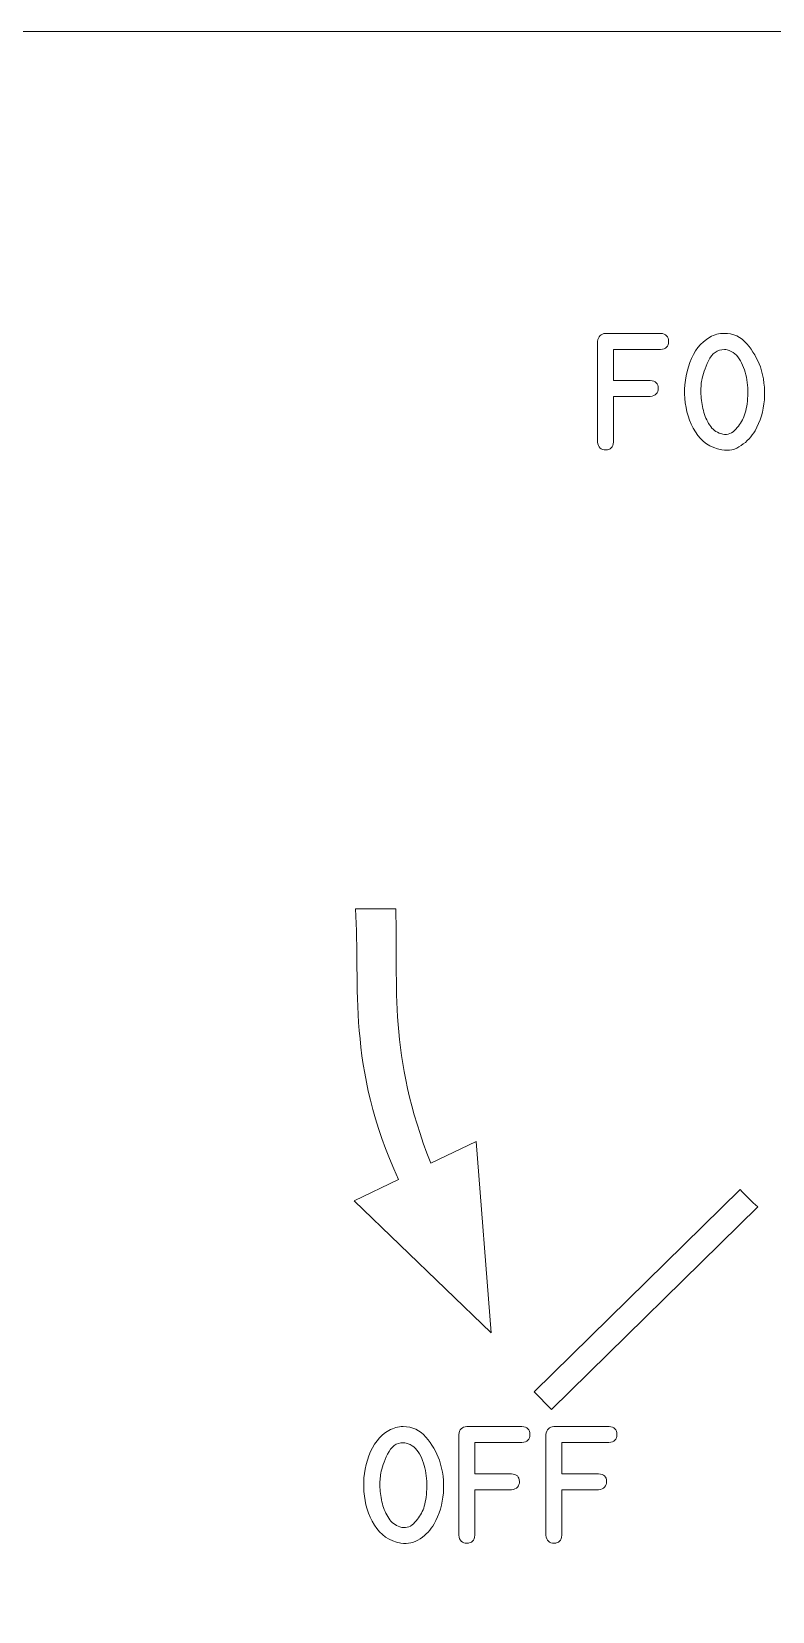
# Model space of a CAD drawing. Header units: millimetres. Extents: x -202 to 440, y -81 to 100.
# Drawn here: x -102 to -79.61, y 51.44 to 99.17 of the extents above; entities that cross this region are included whole.
import ezdxf

# ---------------------------------------------------------------- set-up
doc = ezdxf.new("R2010")
doc.units = ezdxf.units.MM
doc.header["$MEASUREMENT"] = 0
doc.layers.add('Cut', color=7, linetype='Continuous')
doc.layers.add('Engrave', color=7, linetype='Continuous')

msp = doc.modelspace()

# ---------------------------------------------------------------- linework, layer by layer
at = {"layer": 'Cut', "color": 250, "lineweight": 9}
msp.add_open_spline([(-1.0952, 97.6658), (-1.0954, 98.0639), (-1.2538, 98.4456), (-1.5355, 98.7269), (-1.5355, 98.7269), (-1.8171, 99.0082), (-2.1971, 99.1661), (-2.5952, 99.1658), (-2.5952, 99.1658), (-2.5952, 99.1658), (-144.0452, 99.1658), (-144.0452, 99.1658), (-144.0452, 99.1658), (-144.4432, 99.1656), (-144.8249, 99.0072), (-145.1062, 98.7255), (-145.1062, 98.7255), (-145.3875, 98.4439), (-145.5454, 98.0639), (-145.5452, 97.6658), (-145.5452, 97.6658), (-145.5452, 97.6658), (-145.5452, 93.1783), (-145.5452, 93.1783), (-145.5452, 93.1783), (-145.5449, 92.7802), (-145.3865, 92.3986), (-145.1049, 92.1173), (-145.1049, 92.1173), (-144.8232, 91.836), (-144.4432, 91.6781), (-144.0452, 91.6783), (-144.0452, 91.6783), (-144.0452, 91.6783), (-141.5827, 91.6783), (-141.5827, 91.6783), (-141.5827, 91.6783), (-139.4391, 91.6783), (-137.4583, 90.5347), (-136.3865, 88.6783), (-136.3865, 88.6783), (-135.3147, 86.8219), (-135.3147, 84.5347), (-136.3865, 82.6783), (-136.3865, 82.6783), (-137.4583, 80.8219), (-139.4391, 79.6783), (-141.5827, 79.6783), (-141.5827, 79.6783), (-141.5827, 79.6783), (-144.0452, 79.6783), (-144.0452, 79.6783), (-144.0452, 79.6783), (-144.4432, 79.6781), (-144.8249, 79.5197), (-145.1062, 79.238), (-145.1062, 79.238), (-145.3875, 78.9564), (-145.5454, 78.5764), (-145.5452, 78.1783), (-145.5452, 78.1783), (-145.5452, 78.1783), (-145.5452, 16.9783), (-145.5452, 16.9783), (-145.5452, 16.9783), (-145.5449, 16.5802), (-145.3865, 16.1986), (-145.1049, 15.9173), (-145.1049, 15.9173), (-144.8232, 15.636), (-144.4432, 15.4781), (-144.0452, 15.4783), (-144.0452, 15.4783), (-144.0452, 15.4783), (-141.5827, 15.4783), (-141.5827, 15.4783), (-141.5827, 15.4783), (-139.4391, 15.4783), (-137.4583, 14.3347), (-136.3865, 12.4783), (-136.3865, 12.4783), (-135.3147, 10.6219), (-135.3147, 8.3347), (-136.3865, 6.4783), (-136.3865, 6.4783), (-137.4583, 4.6219), (-139.4391, 3.4783), (-141.5827, 3.4783), (-141.5827, 3.4783), (-141.5827, 3.4783), (-144.0452, 3.4783), (-144.0452, 3.4783), (-144.0452, 3.4783), (-144.4432, 3.4781), (-144.8249, 3.3197), (-145.1062, 3.038), (-145.1062, 3.038), (-145.3875, 2.7564), (-145.5454, 2.3764), (-145.5452, 1.9783), (-145.5452, 1.9783), (-145.5452, 1.9783), (-145.5452, -59.2217), (-145.5452, -59.2217), (-145.5452, -59.2217), (-145.5449, -59.6198), (-145.3865, -60.0014), (-145.1049, -60.2827), (-145.1049, -60.2827), (-144.8232, -60.564), (-144.4432, -60.7219), (-144.0452, -60.7217), (-144.0452, -60.7217), (-144.0452, -60.7217), (-141.5827, -60.7217), (-141.5827, -60.7217), (-141.5827, -60.7217), (-139.4391, -60.7217), (-137.4583, -61.8653), (-136.3865, -63.7217), (-136.3865, -63.7217), (-135.3147, -65.5781), (-135.3147, -67.8653), (-136.3865, -69.7217), (-136.3865, -69.7217), (-137.4583, -71.5781), (-139.4391, -72.7217), (-141.5827, -72.7217), (-141.5827, -72.7217), (-141.5827, -72.7217), (-144.0452, -72.7217), (-144.0452, -72.7217), (-144.0452, -72.7217), (-144.4432, -72.7219), (-144.8249, -72.8803), (-145.1062, -73.162), (-145.1062, -73.162), (-145.3875, -73.4436), (-145.5454, -73.8236), (-145.5452, -74.2217), (-145.5452, -74.2217), (-145.5452, -74.2217), (-145.5452, -78.7092), (-145.5452, -78.7092), (-145.5452, -78.7092), (-145.5449, -79.1073), (-145.3865, -79.4889), (-145.1049, -79.7702), (-145.1049, -79.7702), (-144.8232, -80.0515), (-144.4432, -80.2094), (-144.0452, -80.2092), (-144.0452, -80.2092), (-144.0452, -80.2092), (-2.5952, -80.2092), (-2.5952, -80.2092), (-2.5952, -80.2092), (-2.1971, -80.2089), (-1.8154, -80.0505), (-1.5341, -79.7689), (-1.5341, -79.7689), (-1.2528, -79.4872), (-1.0949, -79.1073), (-1.0952, -78.7092), (-1.0952, -78.7092), (-1.0952, -78.7092), (-1.0952, -74.2217), (-1.0952, -74.2217), (-1.0952, -74.2217), (-1.0954, -73.8236), (-1.2538, -73.4419), (-1.5355, -73.1606), (-1.5355, -73.1606), (-1.8171, -72.8793), (-2.1971, -72.7214), (-2.5952, -72.7217), (-2.5952, -72.7217), (-2.5952, -72.7217), (-5.0577, -72.7217), (-5.0577, -72.7217), (-5.0577, -72.7217), (-7.2013, -72.7217), (-9.182, -71.5781), (-10.2538, -69.7217), (-10.2538, -69.7217), (-11.3256, -67.8653), (-11.3256, -65.5781), (-10.2538, -63.7217), (-10.2538, -63.7217), (-9.182, -61.8653), (-7.2013, -60.7217), (-5.0577, -60.7217), (-5.0577, -60.7217), (-5.0577, -60.7217), (-2.5952, -60.7217), (-2.5952, -60.7217), (-2.5952, -60.7217), (-2.1971, -60.7214), (-1.8154, -60.563), (-1.5341, -60.2814), (-1.5341, -60.2814), (-1.2528, -59.9997), (-1.0949, -59.6198), (-1.0952, -59.2217), (-1.0952, -59.2217), (-1.0952, -59.2217), (-1.0952, 1.9783), (-1.0952, 1.9783), (-1.0952, 1.9783), (-1.0954, 2.3764), (-1.2538, 2.7581), (-1.5355, 3.0394), (-1.5355, 3.0394), (-1.8171, 3.3207), (-2.1971, 3.4786), (-2.5952, 3.4783), (-2.5952, 3.4783), (-2.5952, 3.4783), (-5.0577, 3.4783), (-5.0577, 3.4783), (-5.0577, 3.4783), (-7.2013, 3.4783), (-9.182, 4.6219), (-10.2538, 6.4783), (-10.2538, 6.4783), (-11.3256, 8.3347), (-11.3256, 10.6219), (-10.2538, 12.4783), (-10.2538, 12.4783), (-9.182, 14.3347), (-7.2013, 15.4783), (-5.0577, 15.4783), (-5.0577, 15.4783), (-5.0577, 15.4783), (-2.5952, 15.4783), (-2.5952, 15.4783), (-2.5952, 15.4783), (-2.1971, 15.4786), (-1.8154, 15.637), (-1.5341, 15.9186), (-1.5341, 15.9186), (-1.2528, 16.2003), (-1.0949, 16.5802), (-1.0952, 16.9783), (-1.0952, 16.9783), (-1.0952, 16.9783), (-1.0952, 78.1783), (-1.0952, 78.1783), (-1.0952, 78.1783), (-1.0954, 78.5764), (-1.2538, 78.9581), (-1.5355, 79.2394), (-1.5355, 79.2394), (-1.8171, 79.5207), (-2.1971, 79.6786), (-2.5952, 79.6783), (-2.5952, 79.6783), (-2.5952, 79.6783), (-5.0577, 79.6783), (-5.0577, 79.6783), (-5.0577, 79.6783), (-7.2013, 79.6783), (-9.182, 80.8219), (-10.2538, 82.6783), (-10.2538, 82.6783), (-11.3256, 84.5347), (-11.3256, 86.8219), (-10.2538, 88.6783), (-10.2538, 88.6783), (-9.182, 90.5347), (-7.2013, 91.6783), (-5.0577, 91.6783), (-5.0577, 91.6783), (-5.0577, 91.6783), (-2.5952, 91.6783), (-2.5952, 91.6783), (-2.5952, 91.6783), (-2.1971, 91.6786), (-1.8154, 91.837), (-1.5341, 92.1186), (-1.5341, 92.1186), (-1.2528, 92.4003), (-1.0949, 92.7802), (-1.0952, 93.1783), (-1.0952, 93.1783), (-1.0952, 93.1783), (-1.0952, 97.6658), (-1.0952, 97.6658)], degree=3, knots=[0, 0, 0, 0, 0.0136986, 0.0136986, 0.0136986, 0.0136986, 0.0273973, 0.0273973, 0.0273973, 0.0273973, 0.0410959, 0.0410959, 0.0410959, 0.0410959, 0.0547945, 0.0547945, 0.0547945, 0.0547945, 0.0684932, 0.0684932, 0.0684932, 0.0684932, 0.0821918, 0.0821918, 0.0821918, 0.0821918, 0.0958904, 0.0958904, 0.0958904, 0.0958904, 0.109589, 0.109589, 0.109589, 0.109589, 0.1232877, 0.1232877, 0.1232877, 0.1232877, 0.1369863, 0.1369863, 0.1369863, 0.1369863, 0.1506849, 0.1506849, 0.1506849, 0.1506849, 0.1643836, 0.1643836, 0.1643836, 0.1643836, 0.1780822, 0.1780822, 0.1780822, 0.1780822, 0.1917808, 0.1917808, 0.1917808, 0.1917808, 0.2054795, 0.2054795, 0.2054795, 0.2054795, 0.2191781, 0.2191781, 0.2191781, 0.2191781, 0.2328767, 0.2328767, 0.2328767, 0.2328767, 0.2465753, 0.2465753, 0.2465753, 0.2465753, 0.260274, 0.260274, 0.260274, 0.260274, 0.2739726, 0.2739726, 0.2739726, 0.2739726, 0.2876712, 0.2876712, 0.2876712, 0.2876712, 0.3013699, 0.3013699, 0.3013699, 0.3013699, 0.3150685, 0.3150685, 0.3150685, 0.3150685, 0.3287671, 0.3287671, 0.3287671, 0.3287671, 0.3424658, 0.3424658, 0.3424658, 0.3424658, 0.3561644, 0.3561644, 0.3561644, 0.3561644, 0.369863, 0.369863, 0.369863, 0.369863, 0.3835616, 0.3835616, 0.3835616, 0.3835616, 0.3972603, 0.3972603, 0.3972603, 0.3972603, 0.4109589, 0.4109589, 0.4109589, 0.4109589, 0.4246575, 0.4246575, 0.4246575, 0.4246575, 0.4383562, 0.4383562, 0.4383562, 0.4383562, 0.4520548, 0.4520548, 0.4520548, 0.4520548, 0.4657534, 0.4657534, 0.4657534, 0.4657534, 0.4794521, 0.4794521, 0.4794521, 0.4794521, 0.4931507, 0.4931507, 0.4931507, 0.4931507, 0.5068493, 0.5068493, 0.5068493, 0.5068493, 0.5205479, 0.5205479, 0.5205479, 0.5205479, 0.5342466, 0.5342466, 0.5342466, 0.5342466, 0.5479452, 0.5479452, 0.5479452, 0.5479452, 0.5616438, 0.5616438, 0.5616438, 0.5616438, 0.5753425, 0.5753425, 0.5753425, 0.5753425, 0.5890411, 0.5890411, 0.5890411, 0.5890411, 0.6027397, 0.6027397, 0.6027397, 0.6027397, 0.6164384, 0.6164384, 0.6164384, 0.6164384, 0.630137, 0.630137, 0.630137, 0.630137, 0.6438356, 0.6438356, 0.6438356, 0.6438356, 0.6575342, 0.6575342, 0.6575342, 0.6575342, 0.6712329, 0.6712329, 0.6712329, 0.6712329, 0.6849315, 0.6849315, 0.6849315, 0.6849315, 0.6986301, 0.6986301, 0.6986301, 0.6986301, 0.7123288, 0.7123288, 0.7123288, 0.7123288, 0.7260274, 0.7260274, 0.7260274, 0.7260274, 0.739726, 0.739726, 0.739726, 0.739726, 0.7534247, 0.7534247, 0.7534247, 0.7534247, 0.7671233, 0.7671233, 0.7671233, 0.7671233, 0.7808219, 0.7808219, 0.7808219, 0.7808219, 0.7945205, 0.7945205, 0.7945205, 0.7945205, 0.8082192, 0.8082192, 0.8082192, 0.8082192, 0.8219178, 0.8219178, 0.8219178, 0.8219178, 0.8356164, 0.8356164, 0.8356164, 0.8356164, 0.8493151, 0.8493151, 0.8493151, 0.8493151, 0.8630137, 0.8630137, 0.8630137, 0.8630137, 0.8767123, 0.8767123, 0.8767123, 0.8767123, 0.890411, 0.890411, 0.890411, 0.890411, 0.9041096, 0.9041096, 0.9041096, 0.9041096, 0.9178082, 0.9178082, 0.9178082, 0.9178082, 0.9315068, 0.9315068, 0.9315068, 0.9315068, 0.9452055, 0.9452055, 0.9452055, 0.9452055, 0.9589041, 0.9589041, 0.9589041, 0.9589041, 0.9726027, 0.9726027, 0.9726027, 0.9726027, 1, 1, 1, 1], dxfattribs=at)
at = {"layer": 'Engrave', "color": 240, "lineweight": 9}
for points, knots in [([(-84.8985, 86.7676), (-84.8985, 86.7676), (-84.8985, 89.8061), (-84.8985, 89.8061), (-84.8985, 89.8061), (-84.8779, 89.9578), (-84.7962, 90.0395), (-84.6539, 90.0507), (-84.6539, 90.0507), (-84.6539, 90.0507), (-82.9865, 90.0507), (-82.9865, 90.0507), (-82.9865, 90.0507), (-82.8272, 90.0384), (-82.7472, 89.9566), (-82.7472, 89.8067), (-82.7472, 89.8067), (-82.7472, 89.6574), (-82.8283, 89.5768), (-82.99, 89.5668), (-82.99, 89.5668), (-82.99, 89.5668), (-84.4146, 89.5668), (-84.4146, 89.5668), (-84.4146, 89.5668), (-84.4146, 89.5668), (-84.4146, 88.6243), (-84.4146, 88.6243), (-84.4146, 88.6243), (-84.4146, 88.6243), (-83.3034, 88.6243), (-83.3034, 88.6243), (-83.3034, 88.6243), (-83.1452, 88.6132), (-83.0647, 88.5356), (-83.0623, 88.3921), (-83.0623, 88.3921), (-83.06, 88.2486), (-83.1405, 88.1646), (-83.3034, 88.1405), (-83.3034, 88.1405), (-83.3034, 88.1405), (-84.4146, 88.1405), (-84.4146, 88.1405), (-84.4146, 88.1405), (-84.4146, 88.1405), (-84.4146, 86.7676), (-84.4146, 86.7676), (-84.4146, 86.7676), (-84.4258, 86.6094), (-84.504, 86.5289), (-84.648, 86.5265), (-84.648, 86.5265), (-84.7921, 86.5242), (-84.8756, 86.6047), (-84.8985, 86.7676)], [0, 0, 0, 0, 0.0666667, 0.0666667, 0.0666667, 0.0666667, 0.1333333, 0.1333333, 0.1333333, 0.1333333, 0.2, 0.2, 0.2, 0.2, 0.2666667, 0.2666667, 0.2666667, 0.2666667, 0.3333333, 0.3333333, 0.3333333, 0.3333333, 0.4, 0.4, 0.4, 0.4, 0.4666667, 0.4666667, 0.4666667, 0.4666667, 0.5333333, 0.5333333, 0.5333333, 0.5333333, 0.6, 0.6, 0.6, 0.6, 0.6666667, 0.6666667, 0.6666667, 0.6666667, 0.7333333, 0.7333333, 0.7333333, 0.7333333, 0.8, 0.8, 0.8, 0.8, 0.8666667, 0.8666667, 0.8666667, 0.8666667, 1, 1, 1, 1]), ([(-79.9739, 89.0359), (-79.8686, 88.7178), (-79.8286, 88.388), (-79.8545, 88.0458), (-79.8545, 88.0458), (-79.8804, 87.7036), (-79.9744, 87.3914), (-80.1361, 87.1086), (-80.1361, 87.1086), (-80.2384, 86.9328), (-80.3778, 86.7835), (-80.5548, 86.6606), (-80.5548, 86.6606), (-80.7317, 86.5377), (-80.9269, 86.4948), (-81.1404, 86.5318), (-81.1404, 86.5318), (-81.4884, 86.5924), (-81.7548, 86.7741), (-81.9394, 87.0757), (-81.9394, 87.0757), (-82.1246, 87.3779), (-82.2304, 87.7142), (-82.2575, 88.0846), (-82.2575, 88.0846), (-82.2845, 88.455), (-82.2345, 88.8154), (-82.1075, 89.167), (-82.1075, 89.167), (-81.9805, 89.5186), (-81.7783, 89.7738), (-81.5002, 89.9337), (-81.5002, 89.9337), (-81.3649, 90.0119), (-81.2227, 90.0507), (-81.0751, 90.0507), (-81.0751, 90.0507), (-80.7923, 90.0507), (-80.5618, 89.9443), (-80.3825, 89.7314), (-80.3825, 89.7314), (-80.2032, 89.518), (-80.0673, 89.2864), (-79.9739, 89.0359)], [0, 0, 0, 0, 0.0833333, 0.0833333, 0.0833333, 0.0833333, 0.1666667, 0.1666667, 0.1666667, 0.1666667, 0.25, 0.25, 0.25, 0.25, 0.3333333, 0.3333333, 0.3333333, 0.3333333, 0.4166667, 0.4166667, 0.4166667, 0.4166667, 0.5, 0.5, 0.5, 0.5, 0.5833333, 0.5833333, 0.5833333, 0.5833333, 0.6666667, 0.6666667, 0.6666667, 0.6666667, 0.75, 0.75, 0.75, 0.75, 0.8333333, 0.8333333, 0.8333333, 0.8333333, 1, 1, 1, 1]), ([(-81.061, 89.5615), (-81.2721, 89.5615), (-81.432, 89.4481), (-81.5407, 89.2205), (-81.5407, 89.2205), (-81.6495, 88.993), (-81.7177, 88.799), (-81.7465, 88.6384), (-81.7465, 88.6384), (-81.7683, 88.5209), (-81.7765, 88.3792), (-81.7706, 88.2128), (-81.7706, 88.2128), (-81.7648, 88.0464), (-81.7406, 87.8818), (-81.6983, 87.7195), (-81.6983, 87.7195), (-81.656, 87.5566), (-81.5919, 87.4102), (-81.5072, 87.2803), (-81.5072, 87.2803), (-81.422, 87.1498), (-81.3109, 87.0633), (-81.1733, 87.021), (-81.1733, 87.021), (-81.0122, 86.9704), (-80.8734, 87.0022), (-80.757, 87.1162), (-80.757, 87.1162), (-80.6406, 87.2309), (-80.5524, 87.352), (-80.4924, 87.4808), (-80.4924, 87.4808), (-80.4319, 87.6131), (-80.3901, 87.7859), (-80.3678, 88.0011), (-80.3678, 88.0011), (-80.3454, 88.2157), (-80.3507, 88.4303), (-80.3831, 88.6443), (-80.3831, 88.6443), (-80.416, 88.8583), (-80.4801, 89.0512), (-80.5753, 89.2229), (-80.5753, 89.2229), (-80.6706, 89.3945), (-80.8064, 89.5039), (-80.9816, 89.5509), (-80.9816, 89.5509), (-81.0045, 89.558), (-81.031, 89.5615), (-81.061, 89.5615)], [0, 0, 0, 0, 0.0714286, 0.0714286, 0.0714286, 0.0714286, 0.1428571, 0.1428571, 0.1428571, 0.1428571, 0.2142857, 0.2142857, 0.2142857, 0.2142857, 0.2857143, 0.2857143, 0.2857143, 0.2857143, 0.3571429, 0.3571429, 0.3571429, 0.3571429, 0.4285714, 0.4285714, 0.4285714, 0.4285714, 0.5, 0.5, 0.5, 0.5, 0.5714286, 0.5714286, 0.5714286, 0.5714286, 0.6428571, 0.6428571, 0.6428571, 0.6428571, 0.7142857, 0.7142857, 0.7142857, 0.7142857, 0.7857143, 0.7857143, 0.7857143, 0.7857143, 0.8571429, 0.8571429, 0.8571429, 0.8571429, 1, 1, 1, 1]), ([(-86.8119, 58.0784), (-86.8119, 58.0784), (-80.587, 64.1839), (-80.587, 64.1839), (-80.587, 64.1839), (-80.4156, 64.0027), (-80.2379, 63.8276), (-80.0535, 63.6596), (-80.0535, 63.6596), (-80.0535, 63.6596), (-86.2875, 57.5452), (-86.2875, 57.5452), (-86.2875, 57.5452), (-86.2875, 57.5452), (-86.8119, 58.0784), (-86.8119, 58.0784)], [0, 0, 0, 0, 0.2, 0.2, 0.2, 0.2, 0.4, 0.4, 0.4, 0.4, 0.6, 0.6, 0.6, 0.6, 1, 1, 1, 1]), ([(-89.676, 56.0108), (-89.5707, 55.6927), (-89.5307, 55.3629), (-89.5566, 55.0207), (-89.5566, 55.0207), (-89.5825, 54.6785), (-89.6765, 54.3663), (-89.8382, 54.0835), (-89.8382, 54.0835), (-89.9405, 53.9077), (-90.0799, 53.7584), (-90.2569, 53.6355), (-90.2569, 53.6355), (-90.4338, 53.5126), (-90.629, 53.4697), (-90.8425, 53.5067), (-90.8425, 53.5067), (-91.1905, 53.5673), (-91.4569, 53.749), (-91.6415, 54.0506), (-91.6415, 54.0506), (-91.8267, 54.3528), (-91.9325, 54.6891), (-91.9596, 55.0595), (-91.9596, 55.0595), (-91.9866, 55.4299), (-91.9366, 55.7903), (-91.8096, 56.1419), (-91.8096, 56.1419), (-91.6826, 56.4935), (-91.4804, 56.7487), (-91.2023, 56.9086), (-91.2023, 56.9086), (-91.067, 56.9868), (-90.9248, 57.0256), (-90.7772, 57.0256), (-90.7772, 57.0256), (-90.4944, 57.0256), (-90.2639, 56.9192), (-90.0846, 56.7063), (-90.0846, 56.7063), (-89.9053, 56.4929), (-89.7694, 56.2613), (-89.676, 56.0108)], [0, 0, 0, 0, 0.0833333, 0.0833333, 0.0833333, 0.0833333, 0.1666667, 0.1666667, 0.1666667, 0.1666667, 0.25, 0.25, 0.25, 0.25, 0.3333333, 0.3333333, 0.3333333, 0.3333333, 0.4166667, 0.4166667, 0.4166667, 0.4166667, 0.5, 0.5, 0.5, 0.5, 0.5833333, 0.5833333, 0.5833333, 0.5833333, 0.6666667, 0.6666667, 0.6666667, 0.6666667, 0.75, 0.75, 0.75, 0.75, 0.8333333, 0.8333333, 0.8333333, 0.8333333, 1, 1, 1, 1]), ([(-89.0939, 53.7425), (-89.0939, 53.7425), (-89.0939, 56.781), (-89.0939, 56.781), (-89.0939, 56.781), (-89.0733, 56.9327), (-88.9916, 57.0144), (-88.8493, 57.0256), (-88.8493, 57.0256), (-88.8493, 57.0256), (-87.1819, 57.0256), (-87.1819, 57.0256), (-87.1819, 57.0256), (-87.0226, 57.0133), (-86.9426, 56.9315), (-86.9426, 56.7816), (-86.9426, 56.7816), (-86.9426, 56.6323), (-87.0237, 56.5517), (-87.1854, 56.5417), (-87.1854, 56.5417), (-87.1854, 56.5417), (-88.61, 56.5417), (-88.61, 56.5417), (-88.61, 56.5417), (-88.61, 56.5417), (-88.61, 55.5992), (-88.61, 55.5992), (-88.61, 55.5992), (-88.61, 55.5992), (-87.4988, 55.5992), (-87.4988, 55.5992), (-87.4988, 55.5992), (-87.3406, 55.5881), (-87.2601, 55.5105), (-87.2577, 55.367), (-87.2577, 55.367), (-87.2554, 55.2235), (-87.3359, 55.1395), (-87.4988, 55.1154), (-87.4988, 55.1154), (-87.4988, 55.1154), (-88.61, 55.1154), (-88.61, 55.1154), (-88.61, 55.1154), (-88.61, 55.1154), (-88.61, 53.7425), (-88.61, 53.7425), (-88.61, 53.7425), (-88.6212, 53.5843), (-88.6994, 53.5038), (-88.8434, 53.5014), (-88.8434, 53.5014), (-88.9875, 53.4991), (-89.071, 53.5796), (-89.0939, 53.7425)], [0, 0, 0, 0, 0.0666667, 0.0666667, 0.0666667, 0.0666667, 0.1333333, 0.1333333, 0.1333333, 0.1333333, 0.2, 0.2, 0.2, 0.2, 0.2666667, 0.2666667, 0.2666667, 0.2666667, 0.3333333, 0.3333333, 0.3333333, 0.3333333, 0.4, 0.4, 0.4, 0.4, 0.4666667, 0.4666667, 0.4666667, 0.4666667, 0.5333333, 0.5333333, 0.5333333, 0.5333333, 0.6, 0.6, 0.6, 0.6, 0.6666667, 0.6666667, 0.6666667, 0.6666667, 0.7333333, 0.7333333, 0.7333333, 0.7333333, 0.8, 0.8, 0.8, 0.8, 0.8666667, 0.8666667, 0.8666667, 0.8666667, 1, 1, 1, 1]), ([(-86.4605, 53.7425), (-86.4605, 53.7425), (-86.4605, 56.781), (-86.4605, 56.781), (-86.4605, 56.781), (-86.4399, 56.9327), (-86.3582, 57.0144), (-86.2159, 57.0256), (-86.2159, 57.0256), (-86.2159, 57.0256), (-84.5485, 57.0256), (-84.5485, 57.0256), (-84.5485, 57.0256), (-84.3892, 57.0133), (-84.3092, 56.9315), (-84.3092, 56.7816), (-84.3092, 56.7816), (-84.3092, 56.6323), (-84.3903, 56.5517), (-84.552, 56.5417), (-84.552, 56.5417), (-84.552, 56.5417), (-85.9766, 56.5417), (-85.9766, 56.5417), (-85.9766, 56.5417), (-85.9766, 56.5417), (-85.9766, 55.5992), (-85.9766, 55.5992), (-85.9766, 55.5992), (-85.9766, 55.5992), (-84.8654, 55.5992), (-84.8654, 55.5992), (-84.8654, 55.5992), (-84.7072, 55.5881), (-84.6267, 55.5105), (-84.6243, 55.367), (-84.6243, 55.367), (-84.622, 55.2235), (-84.7025, 55.1395), (-84.8654, 55.1154), (-84.8654, 55.1154), (-84.8654, 55.1154), (-85.9766, 55.1154), (-85.9766, 55.1154), (-85.9766, 55.1154), (-85.9766, 55.1154), (-85.9766, 53.7425), (-85.9766, 53.7425), (-85.9766, 53.7425), (-85.9878, 53.5843), (-86.066, 53.5038), (-86.21, 53.5014), (-86.21, 53.5014), (-86.3541, 53.4991), (-86.4376, 53.5796), (-86.4605, 53.7425)], [0, 0, 0, 0, 0.0666667, 0.0666667, 0.0666667, 0.0666667, 0.1333333, 0.1333333, 0.1333333, 0.1333333, 0.2, 0.2, 0.2, 0.2, 0.2666667, 0.2666667, 0.2666667, 0.2666667, 0.3333333, 0.3333333, 0.3333333, 0.3333333, 0.4, 0.4, 0.4, 0.4, 0.4666667, 0.4666667, 0.4666667, 0.4666667, 0.5333333, 0.5333333, 0.5333333, 0.5333333, 0.6, 0.6, 0.6, 0.6, 0.6666667, 0.6666667, 0.6666667, 0.6666667, 0.7333333, 0.7333333, 0.7333333, 0.7333333, 0.8, 0.8, 0.8, 0.8, 0.8666667, 0.8666667, 0.8666667, 0.8666667, 1, 1, 1, 1]), ([(-90.7631, 56.5364), (-90.9742, 56.5364), (-91.1341, 56.423), (-91.2428, 56.1954), (-91.2428, 56.1954), (-91.3516, 55.9679), (-91.4198, 55.7739), (-91.4486, 55.6133), (-91.4486, 55.6133), (-91.4704, 55.4958), (-91.4786, 55.3541), (-91.4727, 55.1877), (-91.4727, 55.1877), (-91.4669, 55.0213), (-91.4427, 54.8567), (-91.4004, 54.6944), (-91.4004, 54.6944), (-91.3581, 54.5315), (-91.294, 54.3851), (-91.2093, 54.2552), (-91.2093, 54.2552), (-91.1241, 54.1247), (-91.013, 54.0382), (-90.8754, 53.9959), (-90.8754, 53.9959), (-90.7143, 53.9453), (-90.5755, 53.9771), (-90.4591, 54.0911), (-90.4591, 54.0911), (-90.3427, 54.2058), (-90.2545, 54.3269), (-90.1945, 54.4557), (-90.1945, 54.4557), (-90.134, 54.588), (-90.0922, 54.7608), (-90.0699, 54.976), (-90.0699, 54.976), (-90.0475, 55.1906), (-90.0528, 55.4052), (-90.0852, 55.6192), (-90.0852, 55.6192), (-90.1181, 55.8332), (-90.1822, 56.0261), (-90.2774, 56.1978), (-90.2774, 56.1978), (-90.3727, 56.3694), (-90.5085, 56.4788), (-90.6837, 56.5258), (-90.6837, 56.5258), (-90.7066, 56.5329), (-90.7331, 56.5364), (-90.7631, 56.5364)], [0, 0, 0, 0, 0.0714286, 0.0714286, 0.0714286, 0.0714286, 0.1428571, 0.1428571, 0.1428571, 0.1428571, 0.2142857, 0.2142857, 0.2142857, 0.2142857, 0.2857143, 0.2857143, 0.2857143, 0.2857143, 0.3571429, 0.3571429, 0.3571429, 0.3571429, 0.4285714, 0.4285714, 0.4285714, 0.4285714, 0.5, 0.5, 0.5, 0.5, 0.5714286, 0.5714286, 0.5714286, 0.5714286, 0.6428571, 0.6428571, 0.6428571, 0.6428571, 0.7142857, 0.7142857, 0.7142857, 0.7142857, 0.7857143, 0.7857143, 0.7857143, 0.7857143, 0.8571429, 0.8571429, 0.8571429, 0.8571429, 1, 1, 1, 1])]:
    msp.add_open_spline(points, degree=3, knots=knots, dxfattribs=at)
at = {"layer": 'Engrave', "color": 7, "lineweight": 9}
msp.add_open_spline([(-90.9984, 72.6661), (-90.92, 70.3049), (-91.2297, 68.2798), (-89.9402, 64.9773), (-89.9402, 64.9773), (-89.9402, 64.9773), (-88.5676, 65.6361), (-88.5676, 65.6361), (-88.5676, 65.6361), (-88.5676, 65.6361), (-88.1088, 59.8529), (-88.1088, 59.8529), (-88.1088, 59.8529), (-88.1088, 59.8529), (-92.2567, 63.8474), (-92.2567, 63.8474), (-92.2567, 63.8474), (-92.2567, 63.8474), (-90.9153, 64.4915), (-90.9153, 64.4915), (-90.9153, 64.4915), (-92.4885, 67.9164), (-92.069, 70.325), (-92.2101, 72.666), (-92.2101, 72.666), (-92.2101, 72.666), (-90.9984, 72.6661), (-90.9984, 72.6661)], degree=3, knots=[0, 0, 0, 0, 0.125, 0.125, 0.125, 0.125, 0.25, 0.25, 0.25, 0.25, 0.375, 0.375, 0.375, 0.375, 0.5, 0.5, 0.5, 0.5, 0.625, 0.625, 0.625, 0.625, 0.75, 0.75, 0.75, 0.75, 1, 1, 1, 1], dxfattribs=at)

doc.saveas('drawing.dxf')
